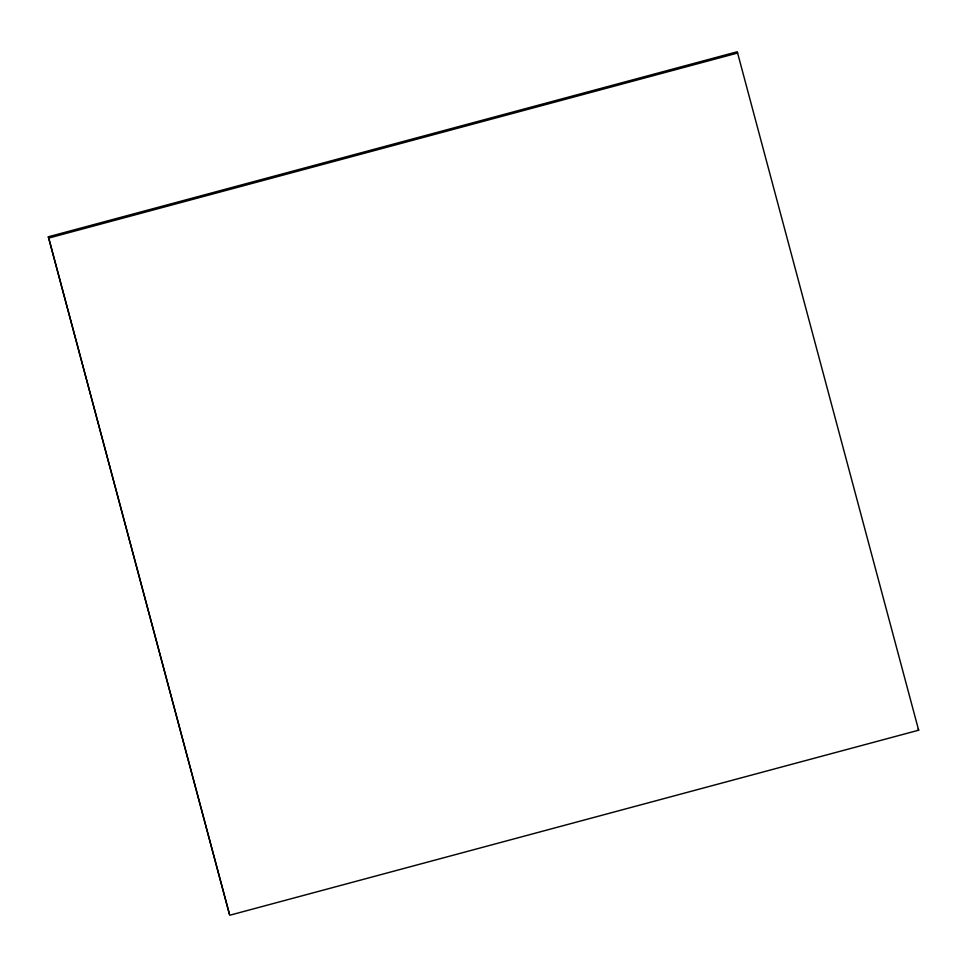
<?xml version="1.0" encoding="UTF-8"?>
<svg xmlns="http://www.w3.org/2000/svg" width="967" height="967" viewBox="0 0 967 967"><rect width="100%" height="100%" fill="white"/><g stroke="black" fill="none" stroke-linecap="round" stroke-linejoin="round"><path stroke-width="1.45" d="M48.35 236.794L737.265 51.759L918.65 730.206L229.735 915.241L48.35 236.794L229.348 913.984M48.737 238.063L737.652 53.016M918.263 728.937L918.65 730.206"/></g></svg>
